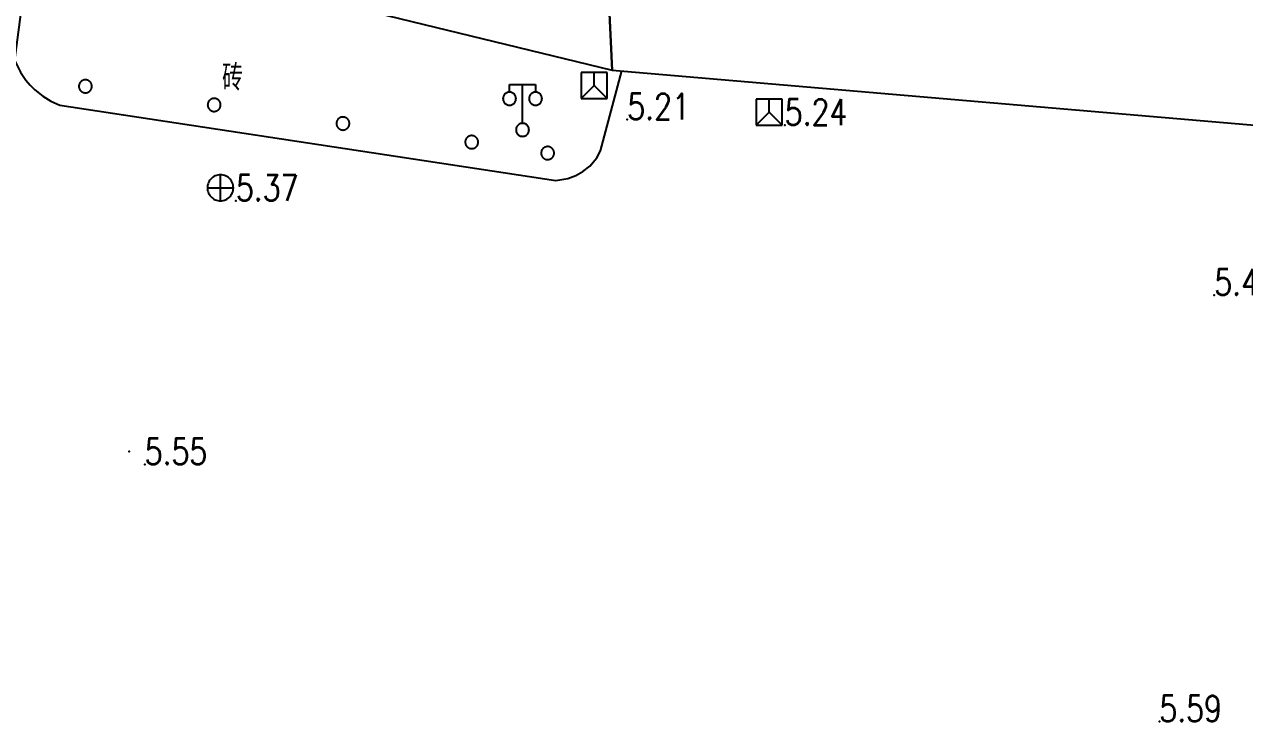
# Model space of a CAD drawing. Extents: x 500064 to 501389, y 2542464 to 2545400.
# Drawn here: x 500995.18 to 501042.07, y 2542657.42 to 2542684.22 of the extents above; entities that cross this region are included whole.
import ezdxf

# ---------------------------------------------------------------- set-up
doc = ezdxf.new("R2010")
doc.units = 0
doc.header["$LTSCALE"] = 0.5
doc.linetypes.add('CENTER', pattern=[50.8, 31.75, -6.35, 6.35, -6.35])
doc.layers.add('地形图', color=8, linetype='CONTINUOUS')
doc.styles.add('HZ', font='romans.shx', dxfattribs={"width": 0.8, "bigfont": 'hztxt.shx'})

msp = doc.modelspace()

# ---------------------------------------------------------------- linework, layer by layer
at = {"layer": '地形图'}
for points in [[(500995.344, 2542687.045), (500996.391, 2542687.105), (500998.261, 2542687.213), (501017.769, 2542682.468), (501016.977, 2542699.342)], [(500995.271, 2542686.472), (500994.804, 2542682.845), (500995.027, 2542682.389), (500995.237, 2542682.081), (500995.408, 2542681.881), (500995.587, 2542681.703), (500995.893, 2542681.458), (500996.198, 2542681.27), (500996.537, 2542681.115), (501015.61, 2542678.218), (501016.07, 2542678.292), (501016.374, 2542678.406), (501016.644, 2542678.56), (501016.904, 2542678.771), (501017.174, 2542679.095), (501017.321, 2542679.355), (501018.141, 2542682.436)], [(500997.52, 2542681.592), (500997.536, 2542681.592), (500997.551, 2542681.594), (500997.567, 2542681.596), (500997.582, 2542681.599), (500997.597, 2542681.603), (500997.612, 2542681.608), (500997.627, 2542681.614), (500997.641, 2542681.621), (500997.654, 2542681.629), (500997.668, 2542681.637), (500997.68, 2542681.647), (500997.692, 2542681.657), (500997.703, 2542681.668), (500997.714, 2542681.679), (500997.724, 2542681.692), (500997.733, 2542681.704), (500997.741, 2542681.718), (500997.749, 2542681.732), (500997.755, 2542681.746), (500997.761, 2542681.761), (500997.765, 2542681.776), (500997.769, 2542681.791), (500997.772, 2542681.806), (500997.774, 2542681.822), (500997.774, 2542681.838), (500997.774, 2542681.853), (500997.773, 2542681.869), (500997.771, 2542681.885), (500997.768, 2542681.9), (500997.763, 2542681.915), (500997.758, 2542681.93), (500997.752, 2542681.944), (500997.746, 2542681.959), (500997.738, 2542681.972), (500997.729, 2542681.985), (500997.72, 2542681.998), (500997.71, 2542682.01), (500997.699, 2542682.021), (500997.687, 2542682.032), (500997.675, 2542682.042), (500997.662, 2542682.051), (500997.649, 2542682.059), (500997.635, 2542682.066), (500997.62, 2542682.073), (500997.606, 2542682.078), (500997.591, 2542682.083), (500997.576, 2542682.087), (500997.56, 2542682.09), (500997.544, 2542682.091), (500997.529, 2542682.092), (500997.513, 2542682.092), (500997.497, 2542682.091), (500997.482, 2542682.088), (500997.467, 2542682.085), (500997.451, 2542682.081), (500997.436, 2542682.076), (500997.422, 2542682.07), (500997.408, 2542682.063), (500997.394, 2542682.056), (500997.381, 2542682.047), (500997.368, 2542682.038), (500997.356, 2542682.027), (500997.345, 2542682.016), (500997.335, 2542682.005), (500997.325, 2542681.993), (500997.316, 2542681.98), (500997.307, 2542681.966), (500997.3, 2542681.953), (500997.294, 2542681.938), (500997.288, 2542681.924), (500997.283, 2542681.909), (500997.28, 2542681.893), (500997.277, 2542681.878), (500997.275, 2542681.862), (500997.274, 2542681.847), (500997.275, 2542681.831), (500997.276, 2542681.815), (500997.278, 2542681.8), (500997.281, 2542681.784), (500997.285, 2542681.769), (500997.29, 2542681.754), (500997.296, 2542681.74), (500997.303, 2542681.726), (500997.311, 2542681.712), (500997.319, 2542681.699), (500997.329, 2542681.686), (500997.339, 2542681.674), (500997.35, 2542681.663), (500997.362, 2542681.652), (500997.374, 2542681.643), (500997.387, 2542681.633), (500997.4, 2542681.625), (500997.414, 2542681.618), (500997.428, 2542681.611), (500997.443, 2542681.606), (500997.458, 2542681.601), (500997.473, 2542681.597), (500997.489, 2542681.595), (500997.504, 2542681.593), (500997.52, 2542681.592)], [(501016.579, 2542682.375), (501016.579, 2542681.375)], [(501017.579, 2542682.375), (501017.079, 2542682.375), (501016.579, 2542682.375)], [(501017.079, 2542681.875), (501017.079, 2542682.375)], [(501017.579, 2542681.375), (501017.579, 2542682.375)], [(501013.823, 2542681.117), (501013.849, 2542681.118), (501013.875, 2542681.122), (501013.9, 2542681.129), (501013.925, 2542681.138), (501013.948, 2542681.15), (501013.97, 2542681.165), (501013.99, 2542681.181), (501014.009, 2542681.199), (501014.025, 2542681.22), (501014.04, 2542681.242), (501014.052, 2542681.265), (501014.061, 2542681.289), (501014.068, 2542681.315), (501014.072, 2542681.341), (501014.073, 2542681.367), (501014.072, 2542681.393), (501014.068, 2542681.419), (501014.061, 2542681.444), (501014.052, 2542681.468), (501014.04, 2542681.492), (501014.025, 2542681.514), (501014.009, 2542681.534), (501013.99, 2542681.553), (501013.97, 2542681.569), (501013.948, 2542681.583), (501013.925, 2542681.595), (501013.9, 2542681.605), (501013.875, 2542681.611), (501013.849, 2542681.615), (501013.823, 2542681.617), (501013.797, 2542681.615), (501013.771, 2542681.611), (501013.746, 2542681.605), (501013.721, 2542681.595), (501013.698, 2542681.583), (501013.676, 2542681.569), (501013.656, 2542681.553), (501013.637, 2542681.534), (501013.621, 2542681.514), (501013.607, 2542681.492), (501013.595, 2542681.468), (501013.585, 2542681.444), (501013.579, 2542681.419), (501013.575, 2542681.393), (501013.573, 2542681.367), (501013.575, 2542681.341), (501013.579, 2542681.315), (501013.585, 2542681.289), (501013.595, 2542681.265), (501013.607, 2542681.242), (501013.621, 2542681.22), (501013.637, 2542681.199), (501013.656, 2542681.181), (501013.676, 2542681.165), (501013.698, 2542681.15), (501013.721, 2542681.138), (501013.746, 2542681.129), (501013.771, 2542681.122), (501013.797, 2542681.118), (501013.823, 2542681.117)], [(501013.823, 2542681.617), (501013.823, 2542681.917)], [(501013.823, 2542681.917), (501014.323, 2542681.917), (501014.823, 2542681.917)], [(501014.323, 2542680.417), (501014.323, 2542681.917)], [(501014.823, 2542681.117), (501014.849, 2542681.118), (501014.875, 2542681.122), (501014.9, 2542681.129), (501014.925, 2542681.138), (501014.948, 2542681.15), (501014.97, 2542681.165), (501014.99, 2542681.181), (501015.009, 2542681.199), (501015.025, 2542681.22), (501015.04, 2542681.242), (501015.052, 2542681.265), (501015.061, 2542681.289), (501015.068, 2542681.315), (501015.072, 2542681.341), (501015.073, 2542681.367), (501015.072, 2542681.393), (501015.068, 2542681.419), (501015.061, 2542681.444), (501015.052, 2542681.468), (501015.04, 2542681.492), (501015.025, 2542681.514), (501015.009, 2542681.534), (501014.99, 2542681.553), (501014.97, 2542681.569), (501014.948, 2542681.583), (501014.925, 2542681.595), (501014.9, 2542681.605), (501014.875, 2542681.611), (501014.849, 2542681.615), (501014.823, 2542681.617), (501014.797, 2542681.615), (501014.771, 2542681.611), (501014.746, 2542681.605), (501014.721, 2542681.595), (501014.698, 2542681.583), (501014.676, 2542681.569), (501014.656, 2542681.553), (501014.637, 2542681.534), (501014.621, 2542681.514), (501014.607, 2542681.492), (501014.595, 2542681.468), (501014.585, 2542681.444), (501014.579, 2542681.419), (501014.575, 2542681.393), (501014.573, 2542681.367), (501014.575, 2542681.341), (501014.579, 2542681.315), (501014.585, 2542681.289), (501014.595, 2542681.265), (501014.607, 2542681.242), (501014.621, 2542681.22), (501014.637, 2542681.199), (501014.656, 2542681.181), (501014.676, 2542681.165), (501014.698, 2542681.15), (501014.721, 2542681.138), (501014.746, 2542681.129), (501014.771, 2542681.122), (501014.797, 2542681.118), (501014.823, 2542681.117)], [(501014.823, 2542681.917), (501014.823, 2542681.617)], [(501016.579, 2542681.375), (501017.079, 2542681.875)], [(501017.079, 2542681.875), (501017.579, 2542681.375)], [(501002.468, 2542680.877), (501002.484, 2542680.877), (501002.5, 2542680.878), (501002.515, 2542680.88), (501002.531, 2542680.883), (501002.546, 2542680.887), (501002.561, 2542680.892), (501002.575, 2542680.898), (501002.589, 2542680.905), (501002.603, 2542680.913), (501002.616, 2542680.922), (501002.629, 2542680.931), (501002.641, 2542680.941), (501002.652, 2542680.952), (501002.663, 2542680.964), (501002.672, 2542680.976), (501002.682, 2542680.989), (501002.69, 2542681.002), (501002.697, 2542681.016), (501002.704, 2542681.03), (501002.709, 2542681.045), (501002.714, 2542681.06), (501002.718, 2542681.075), (501002.72, 2542681.091), (501002.722, 2542681.106), (501002.723, 2542681.122), (501002.723, 2542681.138), (501002.721, 2542681.153), (501002.719, 2542681.169), (501002.716, 2542681.184), (501002.712, 2542681.199), (501002.707, 2542681.214), (501002.701, 2542681.229), (501002.694, 2542681.243), (501002.686, 2542681.257), (501002.678, 2542681.27), (501002.668, 2542681.282), (501002.658, 2542681.294), (501002.647, 2542681.306), (501002.636, 2542681.316), (501002.623, 2542681.326), (501002.611, 2542681.335), (501002.597, 2542681.343), (501002.583, 2542681.351), (501002.569, 2542681.357), (501002.554, 2542681.363), (501002.539, 2542681.367), (501002.524, 2542681.371), (501002.509, 2542681.374), (501002.493, 2542681.376), (501002.477, 2542681.376), (501002.462, 2542681.376), (501002.446, 2542681.375), (501002.43, 2542681.373), (501002.415, 2542681.37), (501002.4, 2542681.366), (501002.385, 2542681.361), (501002.371, 2542681.355), (501002.356, 2542681.348), (501002.343, 2542681.34), (501002.33, 2542681.331), (501002.317, 2542681.322), (501002.305, 2542681.312), (501002.294, 2542681.301), (501002.283, 2542681.289), (501002.273, 2542681.277), (501002.264, 2542681.264), (501002.256, 2542681.251), (501002.249, 2542681.237), (501002.242, 2542681.223), (501002.237, 2542681.208), (501002.232, 2542681.193), (501002.228, 2542681.178), (501002.225, 2542681.162), (501002.224, 2542681.147), (501002.223, 2542681.131), (501002.223, 2542681.115), (501002.224, 2542681.1), (501002.227, 2542681.084), (501002.23, 2542681.069), (501002.234, 2542681.054), (501002.239, 2542681.039), (501002.245, 2542681.024), (501002.252, 2542681.01), (501002.259, 2542680.996), (501002.268, 2542680.983), (501002.277, 2542680.971), (501002.288, 2542680.959), (501002.299, 2542680.947), (501002.31, 2542680.937), (501002.322, 2542680.927), (501002.335, 2542680.918), (501002.349, 2542680.91), (501002.362, 2542680.902), (501002.377, 2542680.896), (501002.391, 2542680.89), (501002.406, 2542680.885), (501002.422, 2542680.882), (501002.437, 2542680.879), (501002.453, 2542680.877), (501002.468, 2542680.877)], [(501016.579, 2542681.375), (501017.579, 2542681.375)], [(501023.301, 2542681.345), (501023.301, 2542680.345)], [(501024.301, 2542681.345), (501023.801, 2542681.345), (501023.301, 2542681.345)], [(501023.801, 2542680.845), (501023.801, 2542681.345)], [(501024.301, 2542680.345), (501024.301, 2542681.345)], [(501023.301, 2542680.345), (501023.801, 2542680.845)], [(501023.801, 2542680.845), (501024.301, 2542680.345)], [(501007.417, 2542680.161), (501007.433, 2542680.161), (501007.448, 2542680.162), (501007.464, 2542680.165), (501007.479, 2542680.168), (501007.494, 2542680.172), (501007.509, 2542680.177), (501007.524, 2542680.183), (501007.538, 2542680.19), (501007.552, 2542680.197), (501007.565, 2542680.206), (501007.577, 2542680.215), (501007.589, 2542680.226), (501007.601, 2542680.237), (501007.611, 2542680.248), (501007.621, 2542680.26), (501007.63, 2542680.273), (501007.638, 2542680.287), (501007.646, 2542680.3), (501007.652, 2542680.315), (501007.658, 2542680.329), (501007.662, 2542680.344), (501007.666, 2542680.36), (501007.669, 2542680.375), (501007.671, 2542680.391), (501007.671, 2542680.406), (501007.671, 2542680.422), (501007.67, 2542680.438), (501007.668, 2542680.453), (501007.665, 2542680.469), (501007.661, 2542680.484), (501007.655, 2542680.499), (501007.65, 2542680.513), (501007.643, 2542680.527), (501007.635, 2542680.541), (501007.626, 2542680.554), (501007.617, 2542680.567), (501007.607, 2542680.579), (501007.596, 2542680.59), (501007.584, 2542680.601), (501007.572, 2542680.611), (501007.559, 2542680.62), (501007.546, 2542680.628), (501007.532, 2542680.635), (501007.518, 2542680.642), (501007.503, 2542680.647), (501007.488, 2542680.652), (501007.473, 2542680.656), (501007.457, 2542680.658), (501007.442, 2542680.66), (501007.426, 2542680.661), (501007.41, 2542680.661), (501007.395, 2542680.659), (501007.379, 2542680.657), (501007.364, 2542680.654), (501007.348, 2542680.65), (501007.334, 2542680.645), (501007.319, 2542680.639), (501007.305, 2542680.632), (501007.291, 2542680.624), (501007.278, 2542680.616), (501007.266, 2542680.606), (501007.254, 2542680.596), (501007.242, 2542680.585), (501007.232, 2542680.574), (501007.222, 2542680.561), (501007.213, 2542680.549), (501007.205, 2542680.535), (501007.197, 2542680.521), (501007.191, 2542680.507), (501007.185, 2542680.492), (501007.18, 2542680.477), (501007.177, 2542680.462), (501007.174, 2542680.447), (501007.172, 2542680.431), (501007.171, 2542680.415), (501007.172, 2542680.4), (501007.173, 2542680.384), (501007.175, 2542680.369), (501007.178, 2542680.353), (501007.182, 2542680.338), (501007.187, 2542680.323), (501007.193, 2542680.309), (501007.2, 2542680.294), (501007.208, 2542680.281), (501007.217, 2542680.268), (501007.226, 2542680.255), (501007.236, 2542680.243), (501007.247, 2542680.232), (501007.259, 2542680.221), (501007.271, 2542680.211), (501007.284, 2542680.202), (501007.297, 2542680.194), (501007.311, 2542680.187), (501007.325, 2542680.18), (501007.34, 2542680.175), (501007.355, 2542680.17), (501007.37, 2542680.166), (501007.386, 2542680.164), (501007.401, 2542680.162), (501007.417, 2542680.161)], [(501014.323, 2542679.917), (501014.349, 2542679.918), (501014.375, 2542679.922), (501014.4, 2542679.929), (501014.425, 2542679.938), (501014.448, 2542679.95), (501014.47, 2542679.964), (501014.49, 2542679.981), (501014.509, 2542679.999), (501014.525, 2542680.02), (501014.54, 2542680.042), (501014.552, 2542680.065), (501014.561, 2542680.089), (501014.568, 2542680.115), (501014.572, 2542680.141), (501014.573, 2542680.167), (501014.572, 2542680.193), (501014.568, 2542680.219), (501014.561, 2542680.244), (501014.552, 2542680.268), (501014.54, 2542680.292), (501014.525, 2542680.314), (501014.509, 2542680.334), (501014.49, 2542680.353), (501014.47, 2542680.369), (501014.448, 2542680.383), (501014.425, 2542680.395), (501014.4, 2542680.405), (501014.375, 2542680.411), (501014.349, 2542680.415), (501014.323, 2542680.417), (501014.297, 2542680.415), (501014.271, 2542680.411), (501014.246, 2542680.405), (501014.221, 2542680.395), (501014.198, 2542680.383), (501014.176, 2542680.369), (501014.156, 2542680.353), (501014.137, 2542680.334), (501014.121, 2542680.314), (501014.107, 2542680.292), (501014.095, 2542680.268), (501014.085, 2542680.244), (501014.079, 2542680.219), (501014.075, 2542680.193), (501014.073, 2542680.167), (501014.075, 2542680.141), (501014.079, 2542680.115), (501014.085, 2542680.089), (501014.095, 2542680.065), (501014.107, 2542680.042), (501014.121, 2542680.02), (501014.137, 2542679.999), (501014.156, 2542679.981), (501014.176, 2542679.964), (501014.198, 2542679.95), (501014.221, 2542679.938), (501014.246, 2542679.929), (501014.271, 2542679.922), (501014.297, 2542679.918), (501014.323, 2542679.917)], [(501023.301, 2542680.345), (501024.301, 2542680.345)], [(501012.365, 2542679.445), (501012.381, 2542679.446), (501012.397, 2542679.447), (501012.412, 2542679.449), (501012.428, 2542679.452), (501012.443, 2542679.456), (501012.458, 2542679.461), (501012.472, 2542679.467), (501012.486, 2542679.474), (501012.5, 2542679.482), (501012.513, 2542679.49), (501012.526, 2542679.5), (501012.538, 2542679.51), (501012.549, 2542679.521), (501012.56, 2542679.533), (501012.57, 2542679.545), (501012.579, 2542679.558), (501012.587, 2542679.571), (501012.594, 2542679.585), (501012.601, 2542679.599), (501012.606, 2542679.614), (501012.611, 2542679.629), (501012.615, 2542679.644), (501012.617, 2542679.66), (501012.619, 2542679.675), (501012.62, 2542679.691), (501012.62, 2542679.707), (501012.619, 2542679.722), (501012.616, 2542679.738), (501012.613, 2542679.753), (501012.609, 2542679.768), (501012.604, 2542679.783), (501012.598, 2542679.798), (501012.591, 2542679.812), (501012.583, 2542679.825), (501012.575, 2542679.839), (501012.565, 2542679.851), (501012.555, 2542679.863), (501012.544, 2542679.874), (501012.533, 2542679.885), (501012.521, 2542679.895), (501012.508, 2542679.904), (501012.494, 2542679.912), (501012.48, 2542679.92), (501012.466, 2542679.926), (501012.451, 2542679.932), (501012.436, 2542679.936), (501012.421, 2542679.94), (501012.406, 2542679.943), (501012.39, 2542679.945), (501012.374, 2542679.945), (501012.359, 2542679.945), (501012.343, 2542679.944), (501012.328, 2542679.942), (501012.312, 2542679.939), (501012.297, 2542679.934), (501012.282, 2542679.929), (501012.268, 2542679.923), (501012.253, 2542679.917), (501012.24, 2542679.909), (501012.227, 2542679.9), (501012.214, 2542679.891), (501012.202, 2542679.881), (501012.191, 2542679.87), (501012.18, 2542679.858), (501012.17, 2542679.846), (501012.161, 2542679.833), (501012.153, 2542679.82), (501012.146, 2542679.806), (501012.139, 2542679.792), (501012.134, 2542679.777), (501012.129, 2542679.762), (501012.125, 2542679.747), (501012.123, 2542679.731), (501012.121, 2542679.716), (501012.12, 2542679.7), (501012.12, 2542679.684), (501012.121, 2542679.669), (501012.124, 2542679.653), (501012.127, 2542679.638), (501012.131, 2542679.622), (501012.136, 2542679.608), (501012.142, 2542679.593), (501012.149, 2542679.579), (501012.157, 2542679.565), (501012.165, 2542679.552), (501012.175, 2542679.539), (501012.185, 2542679.527), (501012.196, 2542679.516), (501012.207, 2542679.506), (501012.219, 2542679.496), (501012.232, 2542679.487), (501012.246, 2542679.478), (501012.259, 2542679.471), (501012.274, 2542679.465), (501012.288, 2542679.459), (501012.303, 2542679.454), (501012.319, 2542679.451), (501012.334, 2542679.448), (501012.35, 2542679.446), (501012.365, 2542679.445)], [(501015.284, 2542679.023), (501015.3, 2542679.024), (501015.316, 2542679.025), (501015.331, 2542679.027), (501015.347, 2542679.03), (501015.362, 2542679.034), (501015.377, 2542679.039), (501015.391, 2542679.045), (501015.405, 2542679.052), (501015.419, 2542679.06), (501015.432, 2542679.068), (501015.445, 2542679.078), (501015.457, 2542679.088), (501015.468, 2542679.099), (501015.479, 2542679.11), (501015.488, 2542679.123), (501015.497, 2542679.136), (501015.506, 2542679.149), (501015.513, 2542679.163), (501015.52, 2542679.177), (501015.525, 2542679.192), (501015.53, 2542679.207), (501015.534, 2542679.222), (501015.536, 2542679.237), (501015.538, 2542679.253), (501015.539, 2542679.269), (501015.539, 2542679.285), (501015.537, 2542679.3), (501015.535, 2542679.316), (501015.532, 2542679.331), (501015.528, 2542679.346), (501015.523, 2542679.361), (501015.517, 2542679.376), (501015.51, 2542679.39), (501015.502, 2542679.403), (501015.494, 2542679.417), (501015.484, 2542679.429), (501015.474, 2542679.441), (501015.463, 2542679.452), (501015.452, 2542679.463), (501015.439, 2542679.473), (501015.427, 2542679.482), (501015.413, 2542679.49), (501015.399, 2542679.498), (501015.385, 2542679.504), (501015.37, 2542679.51), (501015.355, 2542679.514), (501015.34, 2542679.518), (501015.325, 2542679.521), (501015.309, 2542679.522), (501015.293, 2542679.523), (501015.278, 2542679.523), (501015.262, 2542679.522), (501015.246, 2542679.52), (501015.231, 2542679.516), (501015.216, 2542679.512), (501015.201, 2542679.507), (501015.186, 2542679.501), (501015.172, 2542679.494), (501015.159, 2542679.487), (501015.146, 2542679.478), (501015.133, 2542679.469), (501015.121, 2542679.459), (501015.11, 2542679.448), (501015.099, 2542679.436), (501015.089, 2542679.424), (501015.08, 2542679.411), (501015.072, 2542679.398), (501015.065, 2542679.384), (501015.058, 2542679.369), (501015.052, 2542679.355), (501015.048, 2542679.34), (501015.044, 2542679.325), (501015.041, 2542679.309), (501015.04, 2542679.293), (501015.039, 2542679.278), (501015.039, 2542679.262), (501015.04, 2542679.246), (501015.042, 2542679.231), (501015.046, 2542679.215), (501015.05, 2542679.2), (501015.055, 2542679.185), (501015.061, 2542679.171), (501015.068, 2542679.157), (501015.075, 2542679.143), (501015.084, 2542679.13), (501015.093, 2542679.117), (501015.104, 2542679.105), (501015.114, 2542679.094), (501015.126, 2542679.084), (501015.138, 2542679.074), (501015.151, 2542679.065), (501015.164, 2542679.056), (501015.178, 2542679.049), (501015.193, 2542679.043), (501015.207, 2542679.037), (501015.222, 2542679.032), (501015.238, 2542679.029), (501015.253, 2542679.026), (501015.269, 2542679.024), (501015.284, 2542679.023)], [(501002.712, 2542677.44), (501002.764, 2542677.443), (501002.816, 2542677.451), (501002.867, 2542677.465), (501002.915, 2542677.483), (501002.962, 2542677.507), (501003.006, 2542677.536), (501003.047, 2542677.568), (501003.084, 2542677.606), (501003.117, 2542677.646), (501003.145, 2542677.69), (501003.169, 2542677.737), (501003.188, 2542677.786), (501003.201, 2542677.836), (501003.209, 2542677.888), (501003.212, 2542677.94), (501003.209, 2542677.992), (501003.201, 2542678.044), (501003.188, 2542678.095), (501003.169, 2542678.143), (501003.145, 2542678.19), (501003.117, 2542678.234), (501003.084, 2542678.275), (501003.047, 2542678.312), (501003.006, 2542678.345), (501002.962, 2542678.373), (501002.915, 2542678.397), (501002.867, 2542678.416), (501002.816, 2542678.429), (501002.764, 2542678.437), (501002.712, 2542678.44), (501002.66, 2542678.437), (501002.608, 2542678.429), (501002.558, 2542678.416), (501002.509, 2542678.397), (501002.462, 2542678.373), (501002.418, 2542678.345), (501002.378, 2542678.312), (501002.341, 2542678.275), (501002.308, 2542678.234), (501002.279, 2542678.19), (501002.255, 2542678.143), (501002.237, 2542678.095), (501002.223, 2542678.044), (501002.215, 2542677.992), (501002.212, 2542677.94), (501002.215, 2542677.888), (501002.223, 2542677.836), (501002.237, 2542677.786), (501002.255, 2542677.737), (501002.279, 2542677.69), (501002.308, 2542677.646), (501002.341, 2542677.606), (501002.378, 2542677.568), (501002.418, 2542677.536), (501002.462, 2542677.507), (501002.509, 2542677.483), (501002.558, 2542677.465), (501002.608, 2542677.451), (501002.66, 2542677.443), (501002.712, 2542677.44)], [(501002.712, 2542677.44), (501002.712, 2542677.94), (501002.712, 2542678.44)], [(501002.212, 2542677.94), (501002.712, 2542677.94), (501003.212, 2542677.94)]]:
    msp.add_lwpolyline(points, dxfattribs=at)
msp.add_lwpolyline([(501042.864, 2542695.525), (501039.349, 2542695.379), (501031.719, 2542695.061), (501028.869, 2542694.943), (501021.189, 2542694.623), (501017.206, 2542694.457), (501017.769, 2542682.468), (501043.653, 2542680.249), (501043.33, 2542685.482), (501042.905, 2542694.649)], close=True, dxfattribs=at)
at = {"layer": '地形图', "ltscale": 10}
for p in [(501017.078, 2542681.875), (501023.801, 2542680.845), (501002.712, 2542677.94), (500999.206, 2542667.797)]:
    msp.add_point(p, dxfattribs=at)
at = {"layer": '地形图', "linetype": 'CENTER'}
for p in [(501018.351, 2542680.565, 5.21), (501024.401, 2542680.349, 5.24), (501003.312, 2542677.444, 5.37), (501040.91, 2542673.811, 5.4), (500999.806, 2542667.301, 5.55), (501038.799, 2542657.418, 5.59)]:
    msp.add_point(p, dxfattribs=at)

# ---------------------------------------------------------------- texts
at = {"layer": '地形图', "ltscale": 10, "style": 'HZ', "width": 0.8}
for s, p in [('砖', (501002.779, 2542681.676)), ('5.21', (501018.351, 2542680.565)), ('5.24', (501024.401, 2542680.349)), ('5.37', (501003.312, 2542677.444)), ('5.40', (501040.91, 2542673.811)), ('5.55', (500999.806, 2542667.301)), ('5.59', (501038.799, 2542657.418))]:
    msp.add_text(s, height=1, dxfattribs=at).set_placement(p)

doc.saveas('drawing.dxf')
